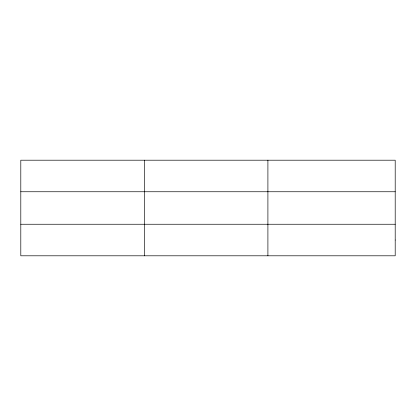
<?xml version="1.0" encoding="UTF-8"?>
<svg xmlns="http://www.w3.org/2000/svg" width="416" height="416" viewBox="0 0 416 416"><rect width="100%" height="100%" fill="white"/><g stroke="black" fill="none" stroke-linecap="round" stroke-linejoin="round"><path stroke-width="0.62" d="M144.352 160.202L144.352 255.798M267.904 160.202L267.904 255.798M20.8 191.75L395.2 191.75M20.8 224.25L395.2 224.25M395.2 240.027L395.2 255.798L20.8 255.798L20.8 160.202L395.2 160.202L395.2 240.027"/></g></svg>
